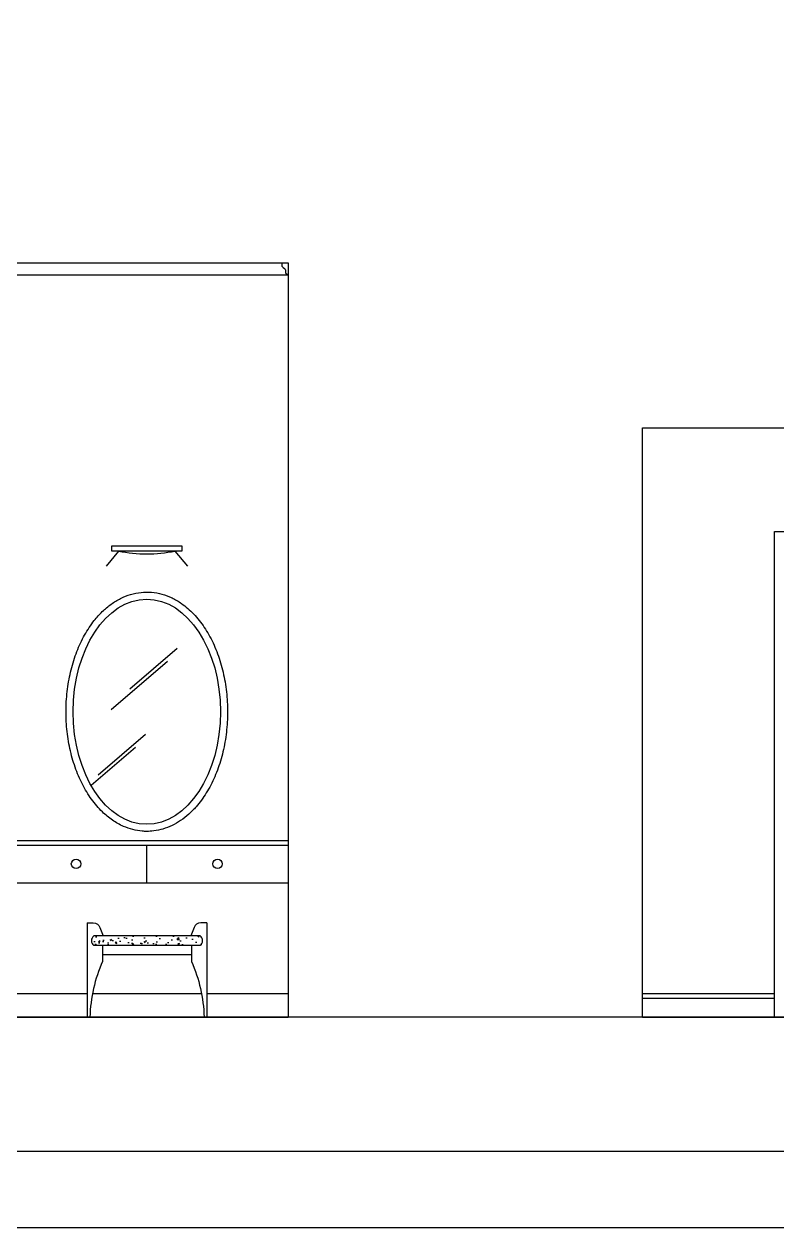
# Model space of a CAD drawing. Header units: inches. Extents: x 11.2 to 54.2, y 16.2 to 41.
# Drawn here: x 37.93 to 41.12, y 16.21 to 21.32 of the extents above; entities that cross this region are included whole.
import ezdxf

# ---------------------------------------------------------------- set-up
doc = ezdxf.new("R2010")
doc.units = ezdxf.units.IN
doc.header["$MEASUREMENT"] = 0
for name, color, linetype in [('02', 2, 'Continuous'), ('1', 1, 'Continuous'), ('4', 4, 'Continuous'), ('8', 8, 'Continuous'), ('kadrbm', 4, 'Continuous')]:
    doc.layers.add(name, color=color, linetype=linetype)

# ---------------------------------------------------------------- blocks, each defined once
blk = doc.blocks.new('kadrbm')
at = {"layer": 'kadrbm', "color": 4}
blk.add_lwpolyline([(0, 0), (0, 24.7972), (21, 24.7972), (21, 0), (0, 0)], close=True, dxfattribs=at)
blk.add_lwpolyline([(20.6631, 0.3257), (20.6631, 24.4603), (0.3369, 24.4603), (0.3369, 0.3257), (20.6631, 0.3257)], dxfattribs=at)

msp = doc.modelspace()

# ---------------------------------------------------------------- hatches: boundary and pattern name
at = {"layer": '8'}
h = msp.add_hatch(dxfattribs=at)
h.set_pattern_fill('AR-CONC', color=256, scale=0.01, style=0)
h.set_pattern_definition([(50, (57.22262, 40.03695), (0.07172602, -0.00627521), [0.0075, -0.0825]), (355, (57.22262, 40.03695), (-0.01387513, 0.07521921), [0.006, -0.066]), (100.4514, (57.228596, 40.036426), (0.05785094, 0.06894395), [0.00637402, -0.07011421]), (46.1842, (57.22262, 40.05695), (0.1067241, -0.0165519), [0.01125, -0.12375]), (96.6356, (57.23151, 40.05557), (0.09346627, 0.0974118), [0.00956103, -0.1051713]), (351.1842, (57.22262, 40.05695), (0.0934662, 0.09741186), [0.009, -0.099]), (21, (57.23262, 40.05195), (0.0596907, -0.04026189), [0.0075, -0.0825]), (326, (57.23262, 40.05195), (0.02433153, 0.072515), [0.006, -0.066]), (71.4514, (57.23759, 40.04859), (0.08402226, 0.03225305), [0.00637402, -0.07011421]), (37.5, (57.222619, 40.036949), (0.001215986, 0.033289385), [0, -0.0652, 0, -0.067, 0, -0.06625]), (7.5, (57.22262, 40.03695), (0.026306954, 0.03944117), [0, -0.0382, 0, -0.0637, 0, -0.02525]), (327.5, (57.200319, 40.036949), (0.053382244, -0.002255487), [0, -0.025, 0, -0.078, 0, -0.1035]), (317.5, (57.19032, 40.03695), (0.05831862, 0.0100105), [0, -0.0325, 0, -0.0518, 0, -0.0735])])
h.paths.add_polyline_path([(38.6781, 17.4082, 0.548605), (38.6781, 17.4482), (38.2281, 17.4482, 0.530891), (38.2281, 17.4082)])

# ---------------------------------------------------------------- linework, layer by layer
at = {"layer": '02'}
for p, q in [((33.9922, 20.3039), (39.0522, 20.3039)), ((39.0522, 20.3039), (39.0522, 17.1039)), ((38.3328, 19.0816), (38.2799, 19.0168)), ((38.5716, 19.0816), (38.6245, 19.0168)), ((38.5812, 18.668), (38.3802, 18.4958)), ((38.5395, 18.6125), (38.3008, 18.4081)), ((38.4463, 18.3029), (38.2453, 18.1307)), ((38.4046, 18.2474), (38.2164, 18.0862)), ((38.1997, 17.5039), (38.1997, 17.1039)), ((38.7066, 17.5039), (38.7066, 17.1039)), ((38.6781, 17.4482), (38.2281, 17.4482)), ((38.6781, 17.4082), (38.2281, 17.4082)), ((38.6415, 17.3682), (38.2647, 17.3682)), ((40.554, 17.1839), (41.114, 17.1839)), ((33.9922, 17.1039), (39.0522, 17.1039))]:
    msp.add_line(p, q, dxfattribs=at)
for points in [[(38.1997, 17.5039), (38.2254, 17.5039, -0.315035), (38.2536, 17.4841), (38.2667, 17.4482)], [(38.7066, 17.5039), (38.6808, 17.5039, 0.315035), (38.6526, 17.4841), (38.6395, 17.4482)], [(38.2647, 17.4082), (38.2647, 17.3405, 0.096973), (38.211, 17.1039)], [(38.6415, 17.4082), (38.6415, 17.3405, -0.096973), (38.6953, 17.1039)]]:
    msp.add_lwpolyline(points, format="xyb", dxfattribs=at)
for centre, radius, start, end in [((38.2416, 17.4282), 0.0241, 124.0732, 235.9268), ((38.6654, 17.4282), 0.0237, 302.5012, 57.4988)]:
    msp.add_arc(centre, radius, start, end, dxfattribs=at)
at = {"layer": '1'}
for p, q in [((33.9922, 20.2539), (39.0522, 20.2539)), ((40.554, 19.6039), (46.644, 19.6039)), ((40.554, 17.1039), (40.554, 19.6039)), ((41.114, 17.1039), (41.114, 19.1639)), ((41.114, 19.1639), (41.934, 19.1639)), ((37.8522, 17.8539), (39.0522, 17.8539)), ((37.8522, 17.8339), (39.0522, 17.8339)), ((38.4522, 17.6739), (38.4522, 17.8339)), ((37.8522, 17.6739), (39.0522, 17.6739)), ((37.5022, 17.2039), (38.1997, 17.2039)), ((38.222, 17.2039), (38.6843, 17.2039)), ((38.7066, 17.2039), (39.0522, 17.2039)), ((40.554, 17.2039), (41.114, 17.2039)), ((40.554, 17.1039), (46.644, 17.1039))]:
    msp.add_line(p, q, dxfattribs=at)
msp.add_lwpolyline([(38.3033, 19.1039), (38.6012, 19.1039), (38.6012, 19.0816), (38.3033, 19.0816)], close=True, dxfattribs=at)
for centre in [(38.1522, 17.7539), (38.7522, 17.7539)]:
    msp.add_circle(centre, 0.02, dxfattribs=at)
msp.add_arc((38.4522, 19.6534), 0.5841, 258.2033, 281.7967, dxfattribs=at)
msp.add_ellipse((38.4522, 18.3997), major_axis=(0, -0.4778), ratio=0.653907, dxfattribs=at)
msp.add_spline([(39.0258, 20.304), (39.025, 20.2907), (39.0305, 20.2839), (39.0391, 20.2771), (39.0404, 20.2627), (39.0522, 20.2539)], degree=3, dxfattribs=at)
msp.add_open_spline([(38.4522, 17.8918), (38.462, 17.8918), (38.4718, 17.8925), (38.4948, 17.8953), (38.5079, 17.8981), (38.5339, 17.9059), (38.5467, 17.9109), (38.5716, 17.9229), (38.5838, 17.9299), (38.6074, 17.9459), (38.6188, 17.9549), (38.6408, 17.9745), (38.6514, 17.9852), (38.677, 18.0145), (38.6915, 18.0342), (38.7178, 18.0767), (38.7297, 18.0996), (38.7507, 18.148), (38.7597, 18.1734), (38.7748, 18.2262), (38.7809, 18.2535), (38.7898, 18.3092), (38.7927, 18.3376), (38.7952, 18.3948), (38.7948, 18.4235), (38.7909, 18.4805), (38.7873, 18.5087), (38.777, 18.5639), (38.7703, 18.5909), (38.7539, 18.6428), (38.7442, 18.6677), (38.722, 18.7149), (38.7095, 18.7372), (38.682, 18.7783), (38.667, 18.7972), (38.6349, 18.831), (38.6177, 18.8459), (38.5865, 18.8678), (38.573, 18.8757), (38.5452, 18.8891), (38.5309, 18.8945), (38.5019, 18.9026), (38.4871, 18.9053), (38.4574, 18.9079), (38.4425, 18.9077), (38.4129, 18.9046), (38.3981, 18.9016), (38.3692, 18.893), (38.355, 18.8873), (38.3273, 18.8734), (38.3139, 18.8652), (38.288, 18.8464), (38.2755, 18.8359), (38.2516, 18.8127), (38.2403, 18.8), (38.2147, 18.7677), (38.2011, 18.7471), (38.1764, 18.7031), (38.1654, 18.6796), (38.1462, 18.6303), (38.138, 18.6044), (38.1247, 18.5511), (38.1195, 18.5237), (38.1123, 18.4678), (38.1103, 18.4395), (38.1094, 18.3827), (38.1106, 18.3542), (38.1161, 18.298), (38.1204, 18.2702), (38.1321, 18.2161), (38.1395, 18.1898), (38.1572, 18.1392), (38.1675, 18.115), (38.1907, 18.0694), (38.2037, 18.0481), (38.232, 18.0087), (38.2474, 17.9908), (38.2774, 17.9616), (38.2918, 17.9497), (38.3217, 17.9291), (38.3373, 17.9203), (38.3662, 17.9075), (38.3793, 17.9029), (38.406, 17.896), (38.4196, 17.8937), (38.4395, 17.8921), (38.4459, 17.8918), (38.4522, 17.8918)], degree=3, knots=[0, 0, 0, 0, 0.081793, 0.081793, 0.193498, 0.193498, 0.305203, 0.305203, 0.416907, 0.416907, 0.528612, 0.528612, 0.640317, 0.640317, 0.812959, 0.812959, 0.985601, 0.985601, 1.158243, 1.158243, 1.330885, 1.330885, 1.503527, 1.503527, 1.676169, 1.676169, 1.848811, 1.848811, 2.021453, 2.021453, 2.194095, 2.194095, 2.366737, 2.366737, 2.539379, 2.539379, 2.712022, 2.712022, 2.836554, 2.836554, 2.961087, 2.961087, 3.08562, 3.08562, 3.210152, 3.210152, 3.334685, 3.334685, 3.459218, 3.459218, 3.58375, 3.58375, 3.708283, 3.708283, 3.832816, 3.832816, 4.004128, 4.004128, 4.17544, 4.17544, 4.346752, 4.346752, 4.518064, 4.518064, 4.689376, 4.689376, 4.860688, 4.860688, 5.032001, 5.032001, 5.203313, 5.203313, 5.374625, 5.374625, 5.545937, 5.545937, 5.717249, 5.717249, 5.859475, 5.859475, 6.001701, 6.001701, 6.115843, 6.115843, 6.229986, 6.229986, 6.283185, 6.283185, 6.283185, 6.283185], dxfattribs=at)
at = {"layer": '4'}
msp.add_line((53.8184, 17.1039), (33.4922, 17.1039), dxfattribs=at)

# ---------------------------------------------------------------- block references
at = {"layer": 'kadrbm'}
msp.add_blockref('kadrbm', (33.1553, 16.2093), dxfattribs=at)

doc.saveas('drawing.dxf')
